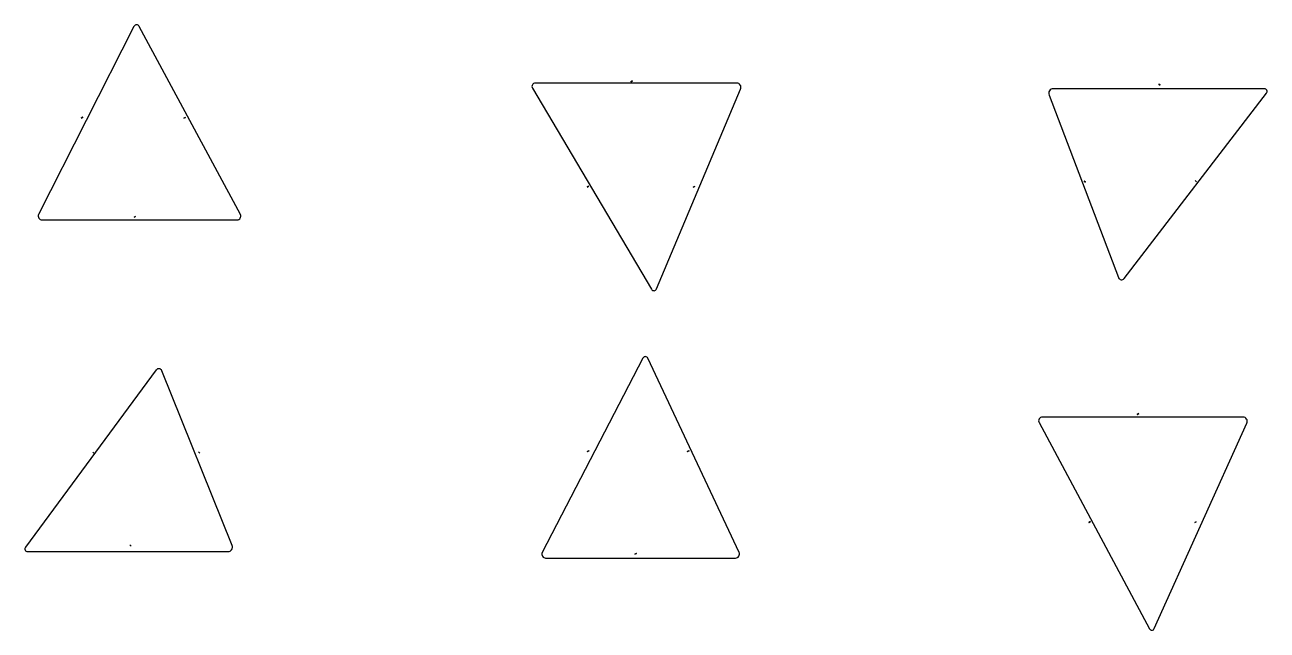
# Model space of a CAD drawing. Header units: metres. Extents: x -1 to 145, y -1 to 19.
# Drawn here: x 26.32 to 33.72, y 5.16 to 8.77 of the extents above; entities that cross this region are included whole.
import ezdxf

# ---------------------------------------------------------------- set-up
doc = ezdxf.new("R2010")
doc.units = ezdxf.units.M
doc.layers.add('LABELS', color=1, linetype='CONTINUOUS')
doc.layers.add('SHAPES', color=3, linetype='CONTINUOUS')

msp = doc.modelspace()

# ---------------------------------------------------------------- linework, layer by layer
at = {"layer": 'LABELS'}
for p, q in [((29.9326, 8.427), (29.9416, 8.4323)), ((29.9416, 8.4323), (29.9326, 8.427)), ((29.9326, 8.427), (29.9416, 8.4323)), ((29.9326, 8.427), (29.9416, 8.4323)), ((29.9371, 8.4296), (29.9326, 8.427)), ((29.9371, 8.4296), (29.9326, 8.427)), ((29.9371, 8.4296), (29.9326, 8.427)), ((29.9326, 8.427), (29.9371, 8.4296)), ((29.9371, 8.4296), (29.9326, 8.427)), ((29.9371, 8.4296), (29.9326, 8.427)), ((29.9326, 8.427), (29.9371, 8.4296)), ((29.9371, 8.4296), (29.9326, 8.427)), ((29.9326, 8.427), (29.9371, 8.4296)), ((29.9371, 8.4296), (29.9326, 8.427)), ((29.9326, 8.427), (29.9326, 8.427)), ((29.9326, 8.427), (29.9326, 8.427)), ((29.9326, 8.427), (29.9326, 8.427)), ((29.9326, 8.427), (29.9326, 8.427)), ((29.9416, 8.4323), (29.9371, 8.4296)), ((29.9416, 8.4323), (29.9371, 8.4296)), ((29.9371, 8.4296), (29.9416, 8.4323)), ((29.9416, 8.4323), (29.9371, 8.4296)), ((29.9371, 8.4296), (29.9416, 8.4323)), ((29.9416, 8.4323), (29.9371, 8.4296)), ((29.9371, 8.4296), (29.9416, 8.4323)), ((29.9416, 8.4323), (29.9371, 8.4296)), ((29.9371, 8.4296), (29.9416, 8.4323)), ((29.9416, 8.4323), (29.9371, 8.4296)), ((29.9371, 8.4296), (29.9416, 8.4323)), ((29.9416, 8.4323), (29.9371, 8.4296)), ((29.9416, 8.4323), (29.9416, 8.4323)), ((29.9416, 8.4323), (29.9416, 8.4323)), ((29.9416, 8.4323), (29.9416, 8.4323)), ((29.9416, 8.4323), (29.9416, 8.4323)), ((33.0814, 8.4105), (33.0773, 8.4137)), ((33.0773, 8.4137), (33.0855, 8.4074)), ((33.0814, 8.4105), (33.0773, 8.4137)), ((33.0814, 8.4105), (33.0773, 8.4137)), ((33.0773, 8.4137), (33.0773, 8.4137)), ((33.0773, 8.4137), (33.0814, 8.4105)), ((33.0855, 8.4074), (33.0773, 8.4137)), ((33.0773, 8.4137), (33.0773, 8.4137)), ((33.0773, 8.4137), (33.0855, 8.4074)), ((33.0814, 8.4105), (33.0773, 8.4137)), ((33.0773, 8.4137), (33.0855, 8.4074)), ((33.0814, 8.4105), (33.0773, 8.4137)), ((33.0773, 8.4137), (33.0773, 8.4137)), ((33.0773, 8.4137), (33.0814, 8.4105)), ((33.0855, 8.4074), (33.0773, 8.4137)), ((33.0773, 8.4137), (33.0773, 8.4137)), ((33.0773, 8.4137), (33.0855, 8.4074)), ((33.0814, 8.4105), (33.0773, 8.4137)), ((33.0855, 8.4074), (33.0814, 8.4105)), ((33.0855, 8.4074), (33.0814, 8.4105)), ((33.0814, 8.4105), (33.0855, 8.4074)), ((33.0855, 8.4074), (33.0814, 8.4105)), ((33.0814, 8.4105), (33.0855, 8.4074)), ((33.0855, 8.4074), (33.0814, 8.4105)), ((33.0814, 8.4105), (33.0855, 8.4074)), ((33.0855, 8.4074), (33.0814, 8.4105)), ((33.0814, 8.4105), (33.0855, 8.4074)), ((33.0855, 8.4074), (33.0814, 8.4105)), ((33.0855, 8.4074), (33.0855, 8.4074)), ((33.0855, 8.4074), (33.0855, 8.4074)), ((33.0855, 8.4074), (33.0855, 8.4074)), ((33.0855, 8.4074), (33.0855, 8.4074)), ((26.6577, 8.2115), (26.667, 8.2162)), ((26.667, 8.2162), (26.6577, 8.2115)), ((26.6577, 8.2115), (26.667, 8.2162)), ((26.667, 8.2162), (26.6577, 8.2115)), ((26.6577, 8.2115), (26.667, 8.2162)), ((26.6577, 8.2115), (26.667, 8.2162)), ((26.6623, 8.2139), (26.6577, 8.2115)), ((26.6577, 8.2115), (26.6623, 8.2139)), ((26.6623, 8.2139), (26.6577, 8.2115)), ((26.6577, 8.2115), (26.6623, 8.2139)), ((26.6623, 8.2139), (26.6577, 8.2115)), ((26.6577, 8.2115), (26.6623, 8.2139)), ((26.6623, 8.2139), (26.6577, 8.2115)), ((26.6623, 8.2139), (26.6577, 8.2115)), ((26.6577, 8.2115), (26.6623, 8.2139)), ((26.6577, 8.2115), (26.6623, 8.2139)), ((26.6623, 8.2139), (26.6577, 8.2115)), ((26.6577, 8.2115), (26.6623, 8.2139)), ((26.667, 8.2162), (26.6623, 8.2139)), ((26.6623, 8.2139), (26.667, 8.2162)), ((26.6623, 8.2139), (26.667, 8.2162)), ((26.667, 8.2162), (26.6623, 8.2139)), ((26.6623, 8.2139), (26.667, 8.2162)), ((26.6623, 8.2139), (26.667, 8.2162)), ((26.667, 8.2162), (26.6623, 8.2139)), ((26.6623, 8.2139), (26.667, 8.2162)), ((26.667, 8.2162), (26.6623, 8.2139)), ((26.6623, 8.2139), (26.667, 8.2162)), ((26.667, 8.2162), (26.6623, 8.2139)), ((26.6623, 8.2139), (26.667, 8.2162)), ((26.6623, 8.2139), (26.667, 8.2162)), ((26.667, 8.2162), (26.6623, 8.2139)), ((26.6623, 8.2139), (26.667, 8.2162)), ((26.667, 8.2162), (26.667, 8.2162)), ((26.667, 8.2162), (26.667, 8.2162)), ((26.667, 8.2162), (26.667, 8.2162)), ((26.667, 8.2162), (26.667, 8.2162)), ((26.667, 8.2162), (26.667, 8.2162)), ((26.667, 8.2162), (26.667, 8.2162)), ((27.2697, 8.2111), (27.279, 8.2158)), ((27.279, 8.2158), (27.2697, 8.2111)), ((27.2697, 8.2111), (27.279, 8.2158)), ((27.279, 8.2158), (27.2697, 8.2111)), ((27.2697, 8.2111), (27.279, 8.2158)), ((27.2697, 8.2111), (27.279, 8.2158)), ((27.2697, 8.2111), (27.279, 8.2158)), ((27.2697, 8.2111), (27.279, 8.2158)), ((27.279, 8.2158), (27.2697, 8.2111)), ((27.2697, 8.2111), (27.279, 8.2158)), ((27.279, 8.2158), (27.2744, 8.2134)), ((27.2744, 8.2134), (27.279, 8.2158)), ((27.2744, 8.2134), (27.279, 8.2158)), ((27.279, 8.2158), (27.2744, 8.2134)), ((27.2744, 8.2134), (27.279, 8.2158)), ((27.2744, 8.2134), (27.279, 8.2158)), ((27.279, 8.2158), (27.2744, 8.2134)), ((27.2744, 8.2134), (27.279, 8.2158)), ((27.279, 8.2158), (27.2744, 8.2134)), ((27.279, 8.2158), (27.279, 8.2158)), ((27.279, 8.2158), (27.279, 8.2158)), ((27.279, 8.2158), (27.279, 8.2158)), ((27.279, 8.2158), (27.279, 8.2158)), ((27.279, 8.2158), (27.279, 8.2158)), ((26.6577, 8.2115), (26.6577, 8.2115)), ((26.6577, 8.2115), (26.6577, 8.2115)), ((26.6577, 8.2115), (26.6577, 8.2115)), ((26.6577, 8.2115), (26.6577, 8.2115)), ((26.6577, 8.2115), (26.6577, 8.2115)), ((26.6577, 8.2115), (26.6577, 8.2115)), ((27.2744, 8.2134), (27.2697, 8.2111)), ((27.2697, 8.2111), (27.2744, 8.2134)), ((27.2744, 8.2134), (27.2697, 8.2111)), ((27.2697, 8.2111), (27.2744, 8.2134)), ((27.2744, 8.2134), (27.2697, 8.2111)), ((27.2697, 8.2111), (27.2744, 8.2134)), ((27.2744, 8.2134), (27.2697, 8.2111)), ((27.2697, 8.2111), (27.2744, 8.2134)), ((27.2744, 8.2134), (27.2697, 8.2111)), ((27.2697, 8.2111), (27.2697, 8.2111)), ((27.2697, 8.2111), (27.2697, 8.2111)), ((27.2697, 8.2111), (27.2697, 8.2111)), ((27.2697, 8.2111), (27.2697, 8.2111)), ((27.2744, 8.2134), (27.2744, 8.2134)), ((29.6714, 7.8008), (29.6804, 7.8061)), ((29.6804, 7.8061), (29.6714, 7.8008)), ((29.6714, 7.8008), (29.6804, 7.8061)), ((29.6804, 7.8061), (29.6714, 7.8008)), ((29.6714, 7.8008), (29.6804, 7.8061)), ((29.6714, 7.8008), (29.6804, 7.8061)), ((29.6714, 7.8008), (29.6804, 7.8061)), ((29.6759, 7.8034), (29.6714, 7.8008)), ((29.6714, 7.8008), (29.6759, 7.8034)), ((29.6759, 7.8034), (29.6714, 7.8008)), ((29.6714, 7.8008), (29.6759, 7.8034)), ((29.6759, 7.8034), (29.6714, 7.8008)), ((29.6714, 7.8008), (29.6759, 7.8034)), ((29.6759, 7.8034), (29.6714, 7.8008)), ((29.6714, 7.8008), (29.6759, 7.8034)), ((29.6759, 7.8034), (29.6714, 7.8008)), ((29.6759, 7.8034), (29.6714, 7.8008)), ((29.6714, 7.8008), (29.6759, 7.8034)), ((29.6714, 7.8008), (29.6714, 7.8008)), ((29.6714, 7.8008), (29.6714, 7.8008)), ((29.6714, 7.8008), (29.6714, 7.8008)), ((29.6714, 7.8008), (29.6714, 7.8008)), ((29.6714, 7.8008), (29.6714, 7.8008)), ((29.6804, 7.8061), (29.6759, 7.8034)), ((29.6759, 7.8034), (29.6804, 7.8061)), ((29.6759, 7.8034), (29.6804, 7.8061)), ((29.6804, 7.8061), (29.6759, 7.8034)), ((29.6759, 7.8034), (29.6804, 7.8061)), ((29.6759, 7.8034), (29.6804, 7.8061)), ((29.6804, 7.8061), (29.6759, 7.8034)), ((29.6759, 7.8034), (29.6804, 7.8061)), ((29.6804, 7.8061), (29.6759, 7.8034)), ((29.6759, 7.8034), (29.6804, 7.8061)), ((29.6804, 7.8061), (29.6759, 7.8034)), ((29.6759, 7.8034), (29.6804, 7.8061)), ((29.6759, 7.8034), (29.6759, 7.8034)), ((29.6804, 7.8061), (29.6804, 7.8061)), ((29.6804, 7.8061), (29.6804, 7.8061)), ((29.6804, 7.8061), (29.6804, 7.8061)), ((29.6804, 7.8061), (29.6804, 7.8061)), ((29.6804, 7.8061), (29.6804, 7.8061)), ((30.3034, 7.7995), (30.3124, 7.8048)), ((30.3124, 7.8048), (30.3034, 7.7995)), ((30.3034, 7.7995), (30.3124, 7.8048)), ((30.3124, 7.8048), (30.3034, 7.7995)), ((30.3034, 7.7995), (30.3124, 7.8048)), ((30.3034, 7.7995), (30.3124, 7.8048)), ((30.3079, 7.8021), (30.3034, 7.7995)), ((30.3034, 7.7995), (30.3079, 7.8021)), ((30.3079, 7.8021), (30.3034, 7.7995)), ((30.3034, 7.7995), (30.3079, 7.8021)), ((30.3079, 7.8021), (30.3034, 7.7995)), ((30.3034, 7.7995), (30.3079, 7.8021)), ((30.3079, 7.8021), (30.3034, 7.7995)), ((30.3079, 7.8021), (30.3034, 7.7995)), ((30.3034, 7.7995), (30.3079, 7.8021)), ((30.3034, 7.7995), (30.3079, 7.8021)), ((30.3079, 7.8021), (30.3034, 7.7995)), ((30.3034, 7.7995), (30.3079, 7.8021)), ((30.3034, 7.7995), (30.3034, 7.7995)), ((30.3034, 7.7995), (30.3034, 7.7995)), ((30.3034, 7.7995), (30.3034, 7.7995)), ((30.3034, 7.7995), (30.3034, 7.7995)), ((30.3034, 7.7995), (30.3034, 7.7995)), ((30.3034, 7.7995), (30.3034, 7.7995)), ((30.3124, 7.8048), (30.3079, 7.8021)), ((30.3079, 7.8021), (30.3124, 7.8048)), ((30.3079, 7.8021), (30.3124, 7.8048)), ((30.3124, 7.8048), (30.3079, 7.8021)), ((30.3079, 7.8021), (30.3124, 7.8048)), ((30.3079, 7.8021), (30.3124, 7.8048)), ((30.3124, 7.8048), (30.3079, 7.8021)), ((30.3079, 7.8021), (30.3124, 7.8048)), ((30.3124, 7.8048), (30.3079, 7.8021)), ((30.3079, 7.8021), (30.3124, 7.8048)), ((30.3124, 7.8048), (30.3079, 7.8021)), ((30.3079, 7.8021), (30.3124, 7.8048)), ((30.3079, 7.8021), (30.3124, 7.8048)), ((30.3124, 7.8048), (30.3079, 7.8021)), ((30.3079, 7.8021), (30.3124, 7.8048)), ((30.3124, 7.8048), (30.3124, 7.8048)), ((30.3124, 7.8048), (30.3124, 7.8048)), ((30.3124, 7.8048), (30.3124, 7.8048)), ((30.3124, 7.8048), (30.3124, 7.8048)), ((30.3124, 7.8048), (30.3124, 7.8048)), ((30.3124, 7.8048), (30.3124, 7.8048)), ((32.6362, 7.8332), (32.632, 7.8364)), ((32.632, 7.8364), (32.632, 7.8364)), ((32.632, 7.8364), (32.6362, 7.8332)), ((32.632, 7.8364), (32.6403, 7.83)), ((32.6362, 7.8332), (32.632, 7.8364)), ((32.632, 7.8364), (32.632, 7.8364)), ((32.632, 7.8364), (32.6362, 7.8332)), ((32.6403, 7.83), (32.632, 7.8364)), ((32.632, 7.8364), (32.6403, 7.83)), ((32.6362, 7.8332), (32.632, 7.8364)), ((32.632, 7.8364), (32.632, 7.8364)), ((32.632, 7.8364), (32.6362, 7.8332)), ((32.6403, 7.83), (32.632, 7.8364)), ((32.632, 7.8364), (32.632, 7.8364)), ((32.632, 7.8364), (32.6403, 7.83)), ((32.6362, 7.8332), (32.632, 7.8364)), ((32.632, 7.8364), (32.6403, 7.83)), ((32.632, 7.8364), (32.6362, 7.8332)), ((32.6362, 7.8332), (32.632, 7.8364)), ((32.632, 7.8364), (32.6403, 7.83)), ((32.632, 7.8364), (32.6362, 7.8332)), ((32.6362, 7.8332), (32.632, 7.8364)), ((32.632, 7.8364), (32.6403, 7.83)), ((32.6403, 7.83), (32.6362, 7.8332)), ((32.6362, 7.8332), (32.6403, 7.83)), ((32.6362, 7.8332), (32.6403, 7.83)), ((32.6403, 7.83), (32.6362, 7.8332)), ((32.6362, 7.8332), (32.6403, 7.83)), ((32.6362, 7.8332), (32.6403, 7.83)), ((32.6403, 7.83), (32.6362, 7.8332)), ((32.6362, 7.8332), (32.6403, 7.83)), ((32.6403, 7.83), (32.6362, 7.8332)), ((32.6362, 7.8332), (32.6362, 7.8332)), ((32.6362, 7.8332), (32.6362, 7.8332)), ((32.6403, 7.83), (32.6403, 7.83)), ((32.6403, 7.83), (32.6403, 7.83)), ((32.6403, 7.83), (32.6403, 7.83)), ((32.6403, 7.83), (32.6403, 7.83)), ((33.2981, 7.8359), (33.294, 7.839)), ((33.294, 7.839), (33.294, 7.839)), ((33.294, 7.839), (33.2981, 7.8359)), ((33.294, 7.839), (33.3022, 7.8327)), ((33.2981, 7.8359), (33.294, 7.839)), ((33.294, 7.839), (33.294, 7.839)), ((33.294, 7.839), (33.2981, 7.8359)), ((33.3022, 7.8327), (33.294, 7.839)), ((33.294, 7.839), (33.3022, 7.8327)), ((33.2981, 7.8359), (33.294, 7.839)), ((33.294, 7.839), (33.294, 7.839)), ((33.294, 7.839), (33.2981, 7.8359)), ((33.3022, 7.8327), (33.294, 7.839)), ((33.294, 7.839), (33.294, 7.839)), ((33.294, 7.839), (33.3022, 7.8327)), ((33.2981, 7.8359), (33.294, 7.839)), ((33.294, 7.839), (33.3022, 7.8327)), ((33.294, 7.839), (33.2981, 7.8359)), ((33.2981, 7.8359), (33.294, 7.839)), ((33.294, 7.839), (33.3022, 7.8327)), ((33.2981, 7.8359), (33.294, 7.839)), ((33.294, 7.839), (33.294, 7.839)), ((33.294, 7.839), (33.2981, 7.8359)), ((33.3022, 7.8327), (33.2981, 7.8359)), ((33.2981, 7.8359), (33.3022, 7.8327)), ((33.2981, 7.8359), (33.3022, 7.8327)), ((33.3022, 7.8327), (33.2981, 7.8359)), ((33.2981, 7.8359), (33.3022, 7.8327)), ((33.2981, 7.8359), (33.3022, 7.8327)), ((33.3022, 7.8327), (33.2981, 7.8359)), ((33.2981, 7.8359), (33.3022, 7.8327)), ((33.3022, 7.8327), (33.2981, 7.8359)), ((33.2981, 7.8359), (33.2981, 7.8359)), ((33.2981, 7.8359), (33.3022, 7.8327)), ((33.3022, 7.8327), (33.2981, 7.8359)), ((33.2981, 7.8359), (33.3022, 7.8327)), ((33.3022, 7.8327), (33.3022, 7.8327)), ((33.3022, 7.8327), (33.3022, 7.8327)), ((33.3022, 7.8327), (33.3022, 7.8327)), ((33.3022, 7.8327), (33.3022, 7.8327)), ((33.3022, 7.8327), (33.3022, 7.8327)), ((26.9729, 7.6206), (26.9822, 7.6253)), ((26.9822, 7.6253), (26.9729, 7.6206)), ((26.9729, 7.6206), (26.9822, 7.6253)), ((26.9729, 7.6206), (26.9822, 7.6253)), ((26.9775, 7.623), (26.9729, 7.6206)), ((26.9775, 7.623), (26.9729, 7.6206)), ((26.9775, 7.623), (26.9729, 7.6206)), ((26.9729, 7.6206), (26.9775, 7.623)), ((26.9775, 7.623), (26.9729, 7.6206)), ((26.9729, 7.6206), (26.9775, 7.623)), ((26.9775, 7.623), (26.9729, 7.6206)), ((26.9729, 7.6206), (26.9775, 7.623)), ((26.9775, 7.623), (26.9729, 7.6206)), ((26.9822, 7.6253), (26.9775, 7.623)), ((26.9822, 7.6253), (26.9775, 7.623)), ((26.9775, 7.623), (26.9822, 7.6253)), ((26.9822, 7.6253), (26.9775, 7.623)), ((26.9775, 7.623), (26.9822, 7.6253)), ((26.9775, 7.623), (26.9822, 7.6253)), ((26.9822, 7.6253), (26.9775, 7.623)), ((26.9775, 7.623), (26.9822, 7.6253)), ((26.9822, 7.6253), (26.9775, 7.623)), ((26.9775, 7.623), (26.9822, 7.6253)), ((26.9822, 7.6253), (26.9775, 7.623)), ((26.9822, 7.6253), (26.9822, 7.6253)), ((26.9822, 7.6253), (26.9822, 7.6253)), ((26.9822, 7.6253), (26.9822, 7.6253)), ((26.9822, 7.6253), (26.9822, 7.6253)), ((26.9729, 7.6206), (26.9729, 7.6206)), ((26.9729, 7.6206), (26.9729, 7.6206)), ((26.9729, 7.6206), (26.9729, 7.6206)), ((32.948, 6.4467), (32.9573, 6.4514)), ((32.9573, 6.4514), (32.948, 6.4467)), ((32.948, 6.4467), (32.9573, 6.4514)), ((32.948, 6.4467), (32.9573, 6.4514)), ((32.9527, 6.449), (32.948, 6.4467)), ((32.9527, 6.449), (32.948, 6.4467)), ((32.9527, 6.449), (32.948, 6.4467)), ((32.948, 6.4467), (32.9527, 6.449)), ((32.9527, 6.449), (32.948, 6.4467)), ((32.948, 6.4467), (32.9527, 6.449)), ((32.9527, 6.449), (32.948, 6.4467)), ((32.948, 6.4467), (32.9527, 6.449)), ((32.9527, 6.449), (32.948, 6.4467)), ((32.948, 6.4467), (32.948, 6.4467)), ((32.948, 6.4467), (32.948, 6.4467)), ((32.948, 6.4467), (32.948, 6.4467)), ((32.9573, 6.4514), (32.9527, 6.449)), ((32.9573, 6.4514), (32.9527, 6.449)), ((32.9527, 6.449), (32.9573, 6.4514)), ((32.9573, 6.4514), (32.9527, 6.449)), ((32.9527, 6.449), (32.9573, 6.4514)), ((32.9527, 6.449), (32.9573, 6.4514)), ((32.9573, 6.4514), (32.9527, 6.449)), ((32.9527, 6.449), (32.9573, 6.4514)), ((32.9573, 6.4514), (32.9527, 6.449)), ((32.9527, 6.449), (32.9573, 6.4514)), ((32.9573, 6.4514), (32.9527, 6.449)), ((32.9573, 6.4514), (32.9573, 6.4514)), ((32.9573, 6.4514), (32.9573, 6.4514)), ((32.9573, 6.4514), (32.9573, 6.4514)), ((32.9573, 6.4514), (32.9573, 6.4514)), ((26.7311, 6.2178), (26.7271, 6.2212)), ((26.7271, 6.2212), (26.7271, 6.2212)), ((26.7271, 6.2212), (26.7311, 6.2178)), ((26.7271, 6.2212), (26.7351, 6.2145)), ((26.7311, 6.2178), (26.7271, 6.2212)), ((26.7271, 6.2212), (26.7271, 6.2212)), ((26.7271, 6.2212), (26.7311, 6.2178)), ((26.7271, 6.2212), (26.7351, 6.2145)), ((26.7311, 6.2178), (26.7271, 6.2212)), ((26.7311, 6.2178), (26.7271, 6.2212)), ((26.7271, 6.2212), (26.7271, 6.2212)), ((26.7271, 6.2212), (26.7311, 6.2178)), ((26.7351, 6.2145), (26.7271, 6.2212)), ((26.7271, 6.2212), (26.7351, 6.2145)), ((26.7271, 6.2212), (26.7351, 6.2145)), ((26.7311, 6.2178), (26.7271, 6.2212)), ((26.7271, 6.2212), (26.7271, 6.2212)), ((26.7271, 6.2212), (26.7311, 6.2178)), ((26.7351, 6.2145), (26.7271, 6.2212)), ((26.7271, 6.2212), (26.7271, 6.2212)), ((26.7271, 6.2212), (26.7351, 6.2145)), ((26.7351, 6.2145), (26.7271, 6.2212)), ((26.7271, 6.2212), (26.7271, 6.2212)), ((26.7271, 6.2212), (26.7351, 6.2145)), ((26.7351, 6.2145), (26.7311, 6.2178)), ((26.7311, 6.2178), (26.7351, 6.2145)), ((26.7311, 6.2178), (26.7351, 6.2145)), ((26.7351, 6.2145), (26.7311, 6.2178)), ((26.7311, 6.2178), (26.7351, 6.2145)), ((26.7351, 6.2145), (26.7311, 6.2178)), ((26.7311, 6.2178), (26.7351, 6.2145)), ((26.7351, 6.2145), (26.7311, 6.2178)), ((26.7311, 6.2178), (26.7351, 6.2145)), ((26.7351, 6.2145), (26.7311, 6.2178)), ((26.7311, 6.2178), (26.7351, 6.2145)), ((26.7311, 6.2178), (26.7351, 6.2145)), ((26.7351, 6.2145), (26.7311, 6.2178)), ((26.7311, 6.2178), (26.7351, 6.2145)), ((27.3606, 6.2201), (27.3566, 6.2235)), ((27.3566, 6.2235), (27.3566, 6.2235)), ((27.3566, 6.2235), (27.3606, 6.2201)), ((27.3566, 6.2235), (27.3646, 6.2168)), ((27.3606, 6.2201), (27.3566, 6.2235)), ((27.3566, 6.2235), (27.3566, 6.2235)), ((27.3566, 6.2235), (27.3606, 6.2201)), ((27.3566, 6.2235), (27.3646, 6.2168)), ((27.3606, 6.2201), (27.3566, 6.2235)), ((27.3606, 6.2201), (27.3566, 6.2235)), ((27.3566, 6.2235), (27.3566, 6.2235)), ((27.3566, 6.2235), (27.3606, 6.2201)), ((27.3646, 6.2168), (27.3566, 6.2235)), ((27.3566, 6.2235), (27.3646, 6.2168)), ((27.3566, 6.2235), (27.3646, 6.2168)), ((27.3566, 6.2235), (27.3606, 6.2201)), ((27.3606, 6.2201), (27.3566, 6.2235)), ((27.3566, 6.2235), (27.3646, 6.2168)), ((27.3566, 6.2235), (27.3606, 6.2201)), ((27.3606, 6.2201), (27.3566, 6.2235)), ((27.3566, 6.2235), (27.3646, 6.2168)), ((27.3646, 6.2168), (27.3606, 6.2201)), ((27.3606, 6.2201), (27.3646, 6.2168)), ((27.3606, 6.2201), (27.3646, 6.2168)), ((27.3646, 6.2168), (27.3606, 6.2201)), ((27.3606, 6.2201), (27.3646, 6.2168)), ((27.3646, 6.2168), (27.3606, 6.2201)), ((27.3606, 6.2201), (27.3646, 6.2168)), ((27.3646, 6.2168), (27.3606, 6.2201)), ((27.3606, 6.2201), (27.3646, 6.2168)), ((27.3646, 6.2168), (27.3606, 6.2201)), ((27.3606, 6.2201), (27.3646, 6.2168)), ((27.3606, 6.2201), (27.3606, 6.2201)), ((27.3606, 6.2201), (27.3606, 6.2201)), ((27.3646, 6.2168), (27.3646, 6.2168)), ((27.3646, 6.2168), (27.3646, 6.2168)), ((27.3646, 6.2168), (27.3646, 6.2168)), ((27.3646, 6.2168), (27.3646, 6.2168)), ((29.6725, 6.226), (29.6821, 6.2302)), ((29.6773, 6.2281), (29.6728, 6.2259)), ((29.6728, 6.2259), (29.6773, 6.2281)), ((29.6728, 6.2259), (29.6773, 6.2281)), ((29.6728, 6.2259), (29.6773, 6.2281)), ((29.6773, 6.2281), (29.6728, 6.2259)), ((29.6728, 6.2259), (29.6732, 6.2257)), ((29.6732, 6.2257), (29.6728, 6.2259)), ((29.6732, 6.2257), (29.6728, 6.2259)), ((29.6732, 6.2257), (29.6728, 6.2259)), ((29.6728, 6.2259), (29.673, 6.2258)), ((29.673, 6.2258), (29.6825, 6.2299)), ((29.673, 6.2258), (29.6825, 6.2299)), ((29.673, 6.2258), (29.678, 6.2278)), ((29.6821, 6.2302), (29.6732, 6.2257)), ((29.6732, 6.2257), (29.6828, 6.2298)), ((29.6732, 6.2257), (29.6782, 6.2276)), ((29.6782, 6.2276), (29.6732, 6.2257)), ((29.6782, 6.2276), (29.6732, 6.2257)), ((29.6782, 6.2276), (29.6732, 6.2257)), ((29.6782, 6.2276), (29.6735, 6.2256)), ((29.6735, 6.2256), (29.6782, 6.2276)), ((29.6821, 6.2302), (29.6773, 6.2281)), ((29.6773, 6.2281), (29.6823, 6.2301)), ((29.6773, 6.2281), (29.6823, 6.2301)), ((29.6773, 6.2281), (29.6823, 6.2301)), ((29.6823, 6.2301), (29.6773, 6.2281)), ((29.6821, 6.2302), (29.6775, 6.228)), ((29.6775, 6.228), (29.6823, 6.2301)), ((29.678, 6.2278), (29.6823, 6.2301)), ((29.678, 6.2278), (29.6823, 6.2301)), ((29.678, 6.2278), (29.6823, 6.2301)), ((29.678, 6.2278), (29.6825, 6.2299)), ((29.6828, 6.2298), (29.6782, 6.2276)), ((29.6828, 6.2298), (29.6782, 6.2276)), ((29.6828, 6.2298), (29.6782, 6.2276)), ((29.6828, 6.2298), (29.6782, 6.2276)), ((29.6782, 6.2276), (29.6828, 6.2298)), ((29.6782, 6.2276), (29.683, 6.2297)), ((29.683, 6.2297), (29.6821, 6.2302)), ((29.6823, 6.2301), (29.6828, 6.2298)), ((29.6823, 6.2301), (29.6828, 6.2298)), ((29.6823, 6.2301), (29.6828, 6.2298)), ((29.6823, 6.2301), (29.6828, 6.2298)), ((29.6828, 6.2298), (29.6823, 6.2301)), ((30.2684, 6.2268), (30.2779, 6.2309)), ((30.2684, 6.2268), (30.2779, 6.2309)), ((30.2731, 6.2288), (30.2686, 6.2266)), ((30.2686, 6.2266), (30.2731, 6.2288)), ((30.2686, 6.2266), (30.2731, 6.2288)), ((30.2686, 6.2266), (30.2731, 6.2288)), ((30.2686, 6.2266), (30.2691, 6.2264)), ((30.2691, 6.2264), (30.2686, 6.2266)), ((30.2691, 6.2264), (30.2686, 6.2266)), ((30.2688, 6.2265), (30.2784, 6.2307)), ((30.2688, 6.2265), (30.2784, 6.2307)), ((30.2779, 6.2309), (30.2691, 6.2264)), ((30.2691, 6.2264), (30.2786, 6.2305)), ((30.2691, 6.2264), (30.2741, 6.2284)), ((30.2741, 6.2284), (30.2691, 6.2264)), ((30.2741, 6.2284), (30.2691, 6.2264)), ((30.2781, 6.2308), (30.2693, 6.2263)), ((30.2693, 6.2263), (30.2788, 6.2304)), ((30.2693, 6.2263), (30.2788, 6.2304)), ((30.2741, 6.2284), (30.2693, 6.2263)), ((30.2741, 6.2284), (30.2693, 6.2263)), ((30.2779, 6.2309), (30.2731, 6.2288)), ((30.2731, 6.2288), (30.2781, 6.2308)), ((30.2731, 6.2288), (30.2781, 6.2308)), ((30.2731, 6.2288), (30.2741, 6.2284)), ((30.2779, 6.2309), (30.2734, 6.2287)), ((30.2734, 6.2287), (30.2781, 6.2308)), ((30.2738, 6.2285), (30.2781, 6.2308)), ((30.2738, 6.2285), (30.2781, 6.2308)), ((30.2786, 6.2305), (30.2741, 6.2284)), ((30.2786, 6.2305), (30.2741, 6.2284)), ((30.2786, 6.2305), (30.2741, 6.2284)), ((30.2741, 6.2284), (30.2788, 6.2304)), ((30.2788, 6.2304), (30.2779, 6.2309)), ((30.2779, 6.2309), (30.2781, 6.2308)), ((30.2781, 6.2308), (30.2786, 6.2305)), ((30.2781, 6.2308), (30.2786, 6.2305)), ((30.2781, 6.2308), (30.2786, 6.2305)), ((26.7351, 6.2145), (26.7351, 6.2145)), ((26.7351, 6.2145), (26.7351, 6.2145)), ((26.7351, 6.2145), (26.7351, 6.2145)), ((26.7351, 6.2145), (26.7351, 6.2145)), ((26.7351, 6.2145), (26.7351, 6.2145)), ((26.7351, 6.2145), (26.7351, 6.2145)), ((26.7351, 6.2145), (26.7351, 6.2145)), ((32.6606, 5.8039), (32.6699, 5.8086)), ((32.6606, 5.8039), (32.6699, 5.8086)), ((32.6699, 5.8086), (32.6606, 5.8039)), ((32.6606, 5.8039), (32.6699, 5.8086)), ((32.6606, 5.8039), (32.6699, 5.8086)), ((32.6606, 5.8039), (32.6699, 5.8086)), ((32.6652, 5.8062), (32.6606, 5.8039)), ((32.6606, 5.8039), (32.6652, 5.8062)), ((32.6652, 5.8062), (32.6606, 5.8039)), ((32.6606, 5.8039), (32.6652, 5.8062)), ((32.6652, 5.8062), (32.6606, 5.8039)), ((32.6652, 5.8062), (32.6606, 5.8039)), ((32.6606, 5.8039), (32.6652, 5.8062)), ((32.6606, 5.8039), (32.6652, 5.8062)), ((32.6652, 5.8062), (32.6606, 5.8039)), ((32.6652, 5.8062), (32.6606, 5.8039)), ((32.6606, 5.8039), (32.6652, 5.8062)), ((32.6606, 5.8039), (32.6606, 5.8039)), ((32.6606, 5.8039), (32.6606, 5.8039)), ((32.6606, 5.8039), (32.6606, 5.8039)), ((32.6606, 5.8039), (32.6606, 5.8039)), ((32.6699, 5.8086), (32.6652, 5.8062)), ((32.6652, 5.8062), (32.6699, 5.8086)), ((32.6652, 5.8062), (32.6699, 5.8086)), ((32.6699, 5.8086), (32.6652, 5.8062)), ((32.6652, 5.8062), (32.6699, 5.8086)), ((32.6699, 5.8086), (32.6652, 5.8062)), ((32.6652, 5.8062), (32.6699, 5.8086)), ((32.6699, 5.8086), (32.6652, 5.8062)), ((32.6652, 5.8062), (32.6699, 5.8086)), ((32.6699, 5.8086), (32.6652, 5.8062)), ((32.6652, 5.8062), (32.6699, 5.8086)), ((32.6652, 5.8062), (32.6699, 5.8086)), ((32.6699, 5.8086), (32.6652, 5.8062)), ((32.6652, 5.8062), (32.6699, 5.8086)), ((32.6652, 5.8062), (32.6652, 5.8062)), ((32.6699, 5.8086), (32.6699, 5.8086)), ((32.6699, 5.8086), (32.6699, 5.8086)), ((32.6699, 5.8086), (32.6699, 5.8086)), ((32.6699, 5.8086), (32.6699, 5.8086)), ((32.6699, 5.8086), (32.6699, 5.8086)), ((33.2908, 5.8033), (33.3001, 5.8079)), ((33.2908, 5.8033), (33.3001, 5.8079)), ((33.3001, 5.8079), (33.2908, 5.8033)), ((33.2908, 5.8033), (33.3001, 5.8079)), ((33.2908, 5.8033), (33.3001, 5.8079)), ((33.2954, 5.8056), (33.2908, 5.8033)), ((33.2908, 5.8033), (33.2954, 5.8056)), ((33.2954, 5.8056), (33.2908, 5.8033)), ((33.2908, 5.8033), (33.2954, 5.8056)), ((33.2954, 5.8056), (33.2908, 5.8033)), ((33.2954, 5.8056), (33.2908, 5.8033)), ((33.2908, 5.8033), (33.2954, 5.8056)), ((33.2954, 5.8056), (33.2908, 5.8033)), ((33.2908, 5.8033), (33.2954, 5.8056)), ((33.2908, 5.8033), (33.2954, 5.8056)), ((33.2954, 5.8056), (33.2908, 5.8033)), ((33.2908, 5.8033), (33.2954, 5.8056)), ((33.2908, 5.8033), (33.2908, 5.8033)), ((33.2908, 5.8033), (33.2908, 5.8033)), ((33.2908, 5.8033), (33.2908, 5.8033)), ((33.2908, 5.8033), (33.2908, 5.8033)), ((33.2908, 5.8033), (33.2908, 5.8033)), ((33.3001, 5.8079), (33.2954, 5.8056)), ((33.2954, 5.8056), (33.3001, 5.8079)), ((33.2954, 5.8056), (33.3001, 5.8079)), ((33.3001, 5.8079), (33.2954, 5.8056)), ((33.2954, 5.8056), (33.3001, 5.8079)), ((33.3001, 5.8079), (33.2954, 5.8056)), ((33.2954, 5.8056), (33.3001, 5.8079)), ((33.3001, 5.8079), (33.2954, 5.8056)), ((33.2954, 5.8056), (33.3001, 5.8079)), ((33.3001, 5.8079), (33.2954, 5.8056)), ((33.2954, 5.8056), (33.3001, 5.8079)), ((33.2954, 5.8056), (33.3001, 5.8079)), ((33.3001, 5.8079), (33.2954, 5.8056)), ((33.2954, 5.8056), (33.3001, 5.8079)), ((33.2954, 5.8056), (33.3001, 5.8079)), ((33.3001, 5.8079), (33.2954, 5.8056)), ((33.2954, 5.8056), (33.3001, 5.8079)), ((33.3001, 5.8079), (33.3001, 5.8079)), ((33.3001, 5.8079), (33.3001, 5.8079)), ((33.3001, 5.8079), (33.3001, 5.8079)), ((33.3001, 5.8079), (33.3001, 5.8079)), ((33.3001, 5.8079), (33.3001, 5.8079)), ((33.3001, 5.8079), (33.3001, 5.8079)), ((26.9509, 5.6665), (26.9469, 5.6698)), ((26.9469, 5.6698), (26.9549, 5.6632)), ((26.9509, 5.6665), (26.9469, 5.6698)), ((26.9509, 5.6665), (26.9469, 5.6698)), ((26.9469, 5.6698), (26.9469, 5.6698)), ((26.9469, 5.6698), (26.9509, 5.6665)), ((26.9469, 5.6698), (26.9549, 5.6632)), ((26.9509, 5.6665), (26.9469, 5.6698)), ((26.9469, 5.6698), (26.9549, 5.6632)), ((26.9509, 5.6665), (26.9469, 5.6698)), ((26.9469, 5.6698), (26.9469, 5.6698)), ((26.9469, 5.6698), (26.9509, 5.6665)), ((26.9549, 5.6632), (26.9469, 5.6698)), ((26.9469, 5.6698), (26.9549, 5.6632)), ((26.9549, 5.6632), (26.9509, 5.6665)), ((26.9549, 5.6632), (26.9509, 5.6665)), ((26.9509, 5.6665), (26.9549, 5.6632)), ((26.9549, 5.6632), (26.9509, 5.6665)), ((26.9509, 5.6665), (26.9549, 5.6632)), ((26.9549, 5.6632), (26.9509, 5.6665)), ((26.9509, 5.6665), (26.9549, 5.6632)), ((26.9549, 5.6632), (26.9509, 5.6665)), ((26.9509, 5.6665), (26.9549, 5.6632)), ((26.9549, 5.6632), (26.9509, 5.6665)), ((26.9509, 5.6665), (26.9549, 5.6632)), ((26.9549, 5.6632), (26.9549, 5.6632)), ((26.9549, 5.6632), (26.9549, 5.6632)), ((26.9549, 5.6632), (26.9549, 5.6632)), ((26.9549, 5.6632), (26.9549, 5.6632)), ((29.9551, 5.6154), (29.9647, 5.6195)), ((29.9647, 5.6195), (29.9551, 5.6154)), ((29.9551, 5.6154), (29.9554, 5.6153)), ((29.9554, 5.6153), (29.9649, 5.6194)), ((29.9554, 5.6153), (29.9654, 5.6192)), ((29.9599, 5.6174), (29.9554, 5.6153)), ((29.9554, 5.6153), (29.9599, 5.6174)), ((29.9554, 5.6153), (29.9599, 5.6174)), ((29.9558, 5.615), (29.9554, 5.6153)), ((29.9558, 5.615), (29.9554, 5.6153)), ((29.9556, 5.6151), (29.9651, 5.6193)), ((29.9608, 5.617), (29.9558, 5.615)), ((29.9608, 5.617), (29.9558, 5.615)), ((29.9608, 5.617), (29.9558, 5.615)), ((29.9608, 5.617), (29.9561, 5.6149)), ((29.9608, 5.617), (29.9561, 5.6149)), ((29.9649, 5.6194), (29.9599, 5.6174)), ((29.9599, 5.6174), (29.9649, 5.6194)), ((29.9599, 5.6174), (29.9649, 5.6194)), ((29.9647, 5.6195), (29.9601, 5.6173)), ((29.9601, 5.6173), (29.9649, 5.6194)), ((29.9606, 5.6171), (29.9649, 5.6194)), ((29.9606, 5.6171), (29.9649, 5.6194)), ((29.9654, 5.6192), (29.9608, 5.617)), ((29.9654, 5.6192), (29.9608, 5.617)), ((29.9654, 5.6192), (29.9608, 5.617)), ((29.9654, 5.6192), (29.9608, 5.617)), ((29.9654, 5.6192), (29.9608, 5.617)), ((29.9649, 5.6194), (29.9654, 5.6192)), ((29.9649, 5.6194), (29.9654, 5.6192)), ((29.9649, 5.6194), (29.9654, 5.6192)), ((29.9649, 5.6194), (29.9654, 5.6192))]:
    msp.add_line(p, q, dxfattribs=at)
at = {"layer": 'SHAPES'}
for p, q in [((26.9725, 8.7567), (26.4048, 7.6379)), ((27.6062, 7.637), (27.0044, 8.757)), ((29.3458, 8.3889), (30.0551, 7.1919)), ((30.5624, 8.4197), (29.3633, 8.4197)), ((30.0854, 7.194), (30.5861, 8.3839)), ((33.7058, 8.3859), (32.4485, 8.3859)), ((32.4229, 8.3488), (32.8364, 7.2617)), ((32.8706, 7.2566), (33.7189, 8.3594)), ((26.4252, 7.6047), (27.5868, 7.6047)), ((30.0044, 6.7822), (29.4046, 5.6242)), ((30.577, 5.6256), (30.0341, 6.7816)), ((27.1043, 6.7114), (26.3259, 5.6571)), ((27.5568, 5.6663), (27.1386, 6.707)), ((32.3639, 6.3982), (33.0207, 5.1711)), ((33.5792, 6.4306), (32.3833, 6.4306)), ((33.0502, 5.1721), (33.6017, 6.3957)), ((26.3396, 5.6299), (27.5322, 5.6299)), ((29.4246, 5.5913), (30.5552, 5.5913))]:
    msp.add_line(p, q, dxfattribs=at)
for centre, radius, start, end in [((26.9886, 8.7485), 0.018, -331.75026, -206.90609), ((29.3633, 8.3993), 0.0204, -270, -149.34933), ((30.5624, 8.3939), 0.0258, -382.82048, -270), ((32.4485, 8.3585), 0.0274, -270, -159.17609), ((33.7058, 8.3694), 0.0165, -397.56859, -270), ((26.4252, 7.6275), 0.0229, -206.90609, -90), ((27.5868, 7.6266), 0.022, -90, 28.24974), ((32.8549, 7.2687), 0.0198, -159.17609, -37.56859), ((30.0697, 7.2006), 0.017, -149.34933, -22.82048), ((30.0191, 6.7746), 0.0165, -334.84387, -207.38403), ((27.1202, 6.6996), 0.0198, -338.10633, -216.43911), ((32.3833, 6.4086), 0.022, -270, -151.84381), ((33.5792, 6.4059), 0.0247, -24.26129, 90), ((26.3396, 5.6469), 0.0171, -216.43911, -90), ((27.5322, 5.6564), 0.0265, -90, 21.89367), ((29.4246, 5.6139), 0.0225, -207.38403, -90), ((30.5552, 5.6154), 0.0241, -90, 25.15613), ((33.0352, 5.1789), 0.0165, -151.84381, -24.26129)]:
    msp.add_arc(centre, radius, start, end, dxfattribs=at)

doc.saveas('drawing.dxf')
